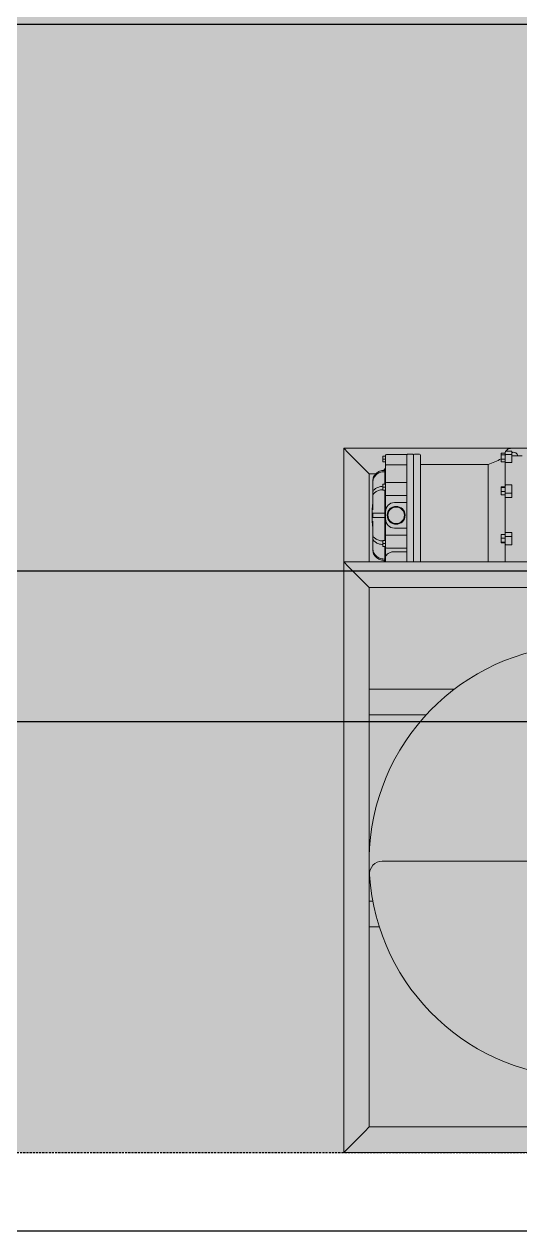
# Model space of a CAD drawing. Header units: centimetres. Extents: x 405564 to 502064, y 46284 to 60634.
# Drawn here: x 485221.6 to 485280, y 55890.3 to 56032.6 of the extents above; entities that cross this region are included whole.
import ezdxf

# ---------------------------------------------------------------- set-up
doc = ezdxf.new("R2010")
doc.units = ezdxf.units.CM
doc.linetypes.add('( Hidden )', pattern=[0.375, 0.25, -0.125])
doc.layers.get('0').update_dxf_attribs({"color": 8, "lineweight": 9})
doc.layers.add('0-KRCN-MİMARİ-220526', color=8, linetype='Continuous', lineweight=9)
doc.layers.add('Visible (ISO)', color=8, linetype='Continuous', lineweight=18)
doc.layers.add('AS_NOT_MIMARI', color=8, linetype='Continuous')
doc.layers.add('AS_TAV', color=8, linetype='Continuous')

# ---------------------------------------------------------------- blocks, each defined once
blk = doc.blocks.new('A$Cdfb98813')
h = blk.add_hatch()
h.set_pattern_fill('ANGLE', color=256)
h.set_pattern_definition([(0, (-482318.783, -59032.118), (0, 6.985), [5.08, -1.905]), (90, (-482318.783, -59032.118), (-6.985, 4e-16), [5.08, -1.905])])
h.paths.add_polyline_path([(2235.14, -683), (325.14, -683), (325.14, -933.01), (2235.14, -933.01)])
h.paths.add_polyline_path([(800, -700), (900, -700), (900, -800), (800, -800)], flags=16)
h.paths.add_polyline_path([(1700, -700), (1800, -700), (1800, -800), (1700, -800)], flags=16)
at = {"linetype": '( Hidden )'}
blk.add_lwpolyline([(2235.14, -683), (325.14, -683), (325.14, -933.01), (2235.14, -933.01)], close=True, dxfattribs=at)
blk.add_lwpolyline([(2235.14, -683), (325.14, -683), (325.14, -933.01), (2235.14, -933.01)], close=True, dxfattribs=at)
at = {"layer": 'AS_TAV'}
for points in [[(1253.08, -800), (1880, -800), (1880, -864.5), (1253.08, -864.5)], [(1880, -882.25), (621, -882.25), (621, -942.25), (1880, -942.25)]]:
    blk.add_lwpolyline(points, close=True, dxfattribs=at)
at = {"layer": 'Visible (ISO)'}
for p, q in [((1409.53, -863.41), (1409.53, -850.01)), ((1409.53, -850.01), (1410.05, -850.53)), ((1409.53, -850.01), (1429.2, -850.01)), ((1410.05, -850.53), (1409.53, -850.01)), ((1412.01, -852.49), (1410.05, -850.53)), ((1410.05, -850.53), (1412.01, -852.49)), ((1428.09, -850.62), (1428.09, -850.79)), ((1428.12, -850.58), (1428.56, -850.58)), ((1428.56, -850.45), (1428.56, -850.8)), ((1429.36, -850.35), (1428.64, -850.35)), ((1431.89, -850.01), (1429.2, -850.01)), ((1429.36, -850.35), (1429.36, -850.75)), ((1414.16, -850.93), (1414.46, -850.93)), ((1414.16, -850.93), (1414.16, -851.27)), ((1414.16, -851.27), (1414.46, -851.27)), ((1414.16, -851.27), (1414.16, -851.61)), ((1414.16, -851.61), (1414.46, -851.61)), ((1414.46, -851.13), (1414.46, -850.83)), ((1414.46, -851.13), (1414.46, -852.05)), ((1414.46, -854.14), (1414.46, -852.05)), ((1416.96, -850.73), (1414.56, -850.73)), ((1416.96, -851.96), (1414.56, -851.96)), ((1416.96, -850.73), (1416.96, -850.82)), ((1416.96, -854.08), (1416.96, -850.82)), ((1417.06, -850.71), (1417.66, -850.71)), ((1417.76, -863.41), (1417.76, -850.81)), ((1417.76, -863.41), (1417.76, -850.81)), ((1417.86, -850.71), (1418.46, -850.71)), ((1418.56, -863.41), (1418.56, -850.81)), ((1418.56, -851.91), (1426.56, -851.91)), ((1426.56, -863.41), (1426.56, -851.91)), ((1426.56, -863.41), (1426.56, -851.91)), ((1428.09, -850.79), (1428.09, -851.26)), ((1428.09, -851.26), (1428.09, -851.56)), ((1428.12, -850.76), (1428.56, -850.76)), ((1428.12, -851.28), (1428.56, -851.28)), ((1428.12, -851.6), (1428.56, -851.6)), ((1428.56, -850.8), (1428.56, -851.74)), ((1428.56, -854.41), (1428.56, -851.74)), ((1429.36, -850.75), (1428.64, -850.75)), ((1429.36, -851.7), (1428.64, -851.7)), ((1429.36, -851.7), (1429.36, -850.75)), ((1429.36, -850.91), (1430.56, -850.91)), ((1412.01, -852.49), (1412.53, -853.01)), ((1412.53, -853.01), (1412.01, -852.49)), ((1412.53, -863.41), (1412.53, -853.01)), ((1412.53, -853.01), (1413.3, -853.01)), ((1414.26, -852.61), (1414.46, -852.61)), ((1414.26, -852.77), (1414.46, -852.77)), ((1414.36, -854.25), (1414.36, -852.41)), ((1414.36, -852.41), (1414.46, -852.41)), ((1412.96, -854), (1412.96, -853.85)), ((1412.96, -855.25), (1412.96, -854)), ((1414.16, -854.25), (1414.46, -854.25)), ((1414.16, -854.25), (1414.16, -854.59)), ((1414.16, -854.59), (1414.46, -854.59)), ((1414.16, -854.59), (1414.16, -854.93)), ((1414.46, -854.34), (1414.46, -854.14)), ((1414.46, -854.34), (1414.46, -854.4)), ((1414.46, -854.89), (1414.46, -854.4)), ((1414.46, -854.89), (1414.46, -855.55)), ((1416.96, -854.04), (1414.56, -854.04)), ((1416.96, -854.08), (1416.96, -854.29)), ((1416.96, -854.35), (1416.96, -854.29)), ((1416.96, -854.35), (1416.96, -854.65)), ((1416.96, -856.41), (1416.96, -854.65)), ((1428.09, -854.6), (1428.09, -854.65)), ((1428.09, -854.65), (1428.09, -855.09)), ((1428.12, -854.56), (1428.56, -854.56)), ((1428.12, -854.61), (1428.56, -854.61)), ((1428.56, -854.41), (1428.56, -855.28)), ((1429.36, -854.31), (1428.64, -854.31)), ((1429.36, -854.31), (1429.36, -855.31)), ((1412.96, -855.65), (1412.96, -855.25)), ((1412.96, -855.65), (1412.96, -857.25)), ((1414.16, -854.93), (1414.46, -854.93)), ((1414.36, -860.89), (1414.36, -854.93)), ((1414.46, -857.46), (1414.46, -855.55)), ((1416.96, -855.58), (1414.56, -855.58)), ((1428.09, -855.09), (1428.09, -855.47)), ((1428.12, -855.09), (1428.56, -855.09)), ((1428.12, -855.51), (1428.56, -855.51)), ((1428.56, -855.28), (1428.56, -855.76)), ((1428.56, -859.96), (1428.56, -855.76)), ((1429.36, -855.31), (1428.64, -855.31)), ((1429.36, -855.8), (1428.64, -855.8)), ((1429.36, -855.8), (1429.36, -855.31)), ((1412.96, -857.25), (1412.97, -857.25)), ((1414.26, -857.66), (1412.96, -857.66)), ((1412.96, -858.16), (1412.96, -857.66)), ((1414.26, -857.66), (1414.46, -857.66)), ((1414.46, -857.46), (1414.46, -858.36)), ((1416.96, -856.41), (1415.51, -856.41)), ((1416.96, -856.51), (1416.96, -856.41)), ((1416.96, -856.51), (1416.96, -857.01)), ((1416.96, -858.82), (1416.96, -857.01)), ((1412.96, -858.16), (1414.26, -858.16)), ((1412.96, -858.58), (1412.97, -858.58)), ((1412.96, -860.18), (1412.96, -858.58)), ((1414.26, -858.16), (1414.46, -858.16)), ((1414.46, -860.28), (1414.46, -858.36)), ((1416.96, -858.82), (1416.96, -859.31)), ((1412.96, -860.58), (1412.96, -860.18)), ((1412.96, -860.58), (1412.96, -861.82)), ((1414.46, -860.28), (1414.46, -860.94)), ((1416.96, -860.25), (1414.56, -860.25)), ((1415.51, -859.41), (1416.96, -859.41)), ((1416.96, -859.41), (1416.96, -859.31)), ((1416.96, -861.17), (1416.96, -859.41)), ((1428.09, -860.22), (1428.09, -860.59)), ((1428.09, -860.59), (1428.09, -861.04)), ((1428.12, -860.18), (1428.56, -860.18)), ((1428.12, -860.59), (1428.56, -860.59)), ((1428.56, -859.96), (1428.56, -860.42)), ((1428.56, -860.42), (1428.56, -861.3)), ((1429.36, -859.92), (1428.64, -859.92)), ((1429.36, -860.39), (1428.64, -860.39)), ((1429.36, -859.92), (1429.36, -860.39)), ((1429.36, -860.39), (1429.36, -861.39)), ((1412.96, -861.98), (1412.96, -861.82)), ((1414.16, -860.89), (1414.16, -861.24)), ((1414.16, -860.89), (1414.46, -860.89)), ((1414.16, -861.24), (1414.46, -861.24)), ((1414.16, -861.24), (1414.16, -861.58)), ((1414.16, -861.58), (1414.46, -861.58)), ((1414.36, -863.41), (1414.36, -861.58)), ((1414.46, -861.43), (1414.46, -860.94)), ((1414.46, -861.43), (1414.46, -861.49)), ((1414.46, -861.69), (1414.46, -861.49)), ((1414.46, -862.78), (1414.46, -861.69)), ((1416.96, -861.79), (1414.56, -861.79)), ((1416.96, -861.17), (1416.96, -861.48)), ((1416.96, -861.54), (1416.96, -861.48)), ((1416.96, -861.54), (1416.96, -861.75)), ((1416.96, -863.17), (1416.96, -861.75)), ((1428.09, -861.04), (1428.09, -861.11)), ((1428.12, -861.07), (1428.56, -861.07)), ((1428.12, -861.15), (1428.56, -861.15)), ((1428.56, -863.41), (1428.56, -861.3)), ((1429.36, -861.39), (1428.64, -861.39)), ((1409.53, -863.41), (1409.53, -933.01)), ((1409.53, -863.41), (1410.05, -863.93)), ((1410.05, -863.93), (1409.53, -863.41)), ((1572.05, -863.41), (1409.53, -863.41)), ((1414.26, -863.06), (1414.46, -863.06)), ((1414.26, -863.22), (1414.46, -863.22)), ((1414.46, -862.78), (1414.46, -863.41)), ((1416.96, -862.2), (1415.51, -862.2)), ((1416.96, -863.19), (1416.96, -863.17)), ((1416.96, -863.32), (1416.96, -863.19)), ((1416.96, -863.41), (1416.96, -863.32)), ((1412.01, -865.89), (1410.05, -863.93)), ((1410.05, -863.93), (1412.01, -865.89)), ((1412.01, -865.89), (1412.53, -866.41)), ((1412.53, -866.41), (1412.01, -865.89)), ((1412.53, -866.41), (1412.53, -930.01)), ((1572.05, -866.41), (1412.53, -866.41)), ((1422.56, -878.41), (1412.53, -878.41)), ((1419.27, -881.41), (1412.53, -881.41)), ((1461.98, -898.69), (1414.07, -898.69)), ((1412.97, -903.41), (1412.53, -903.41)), ((1413.73, -906.41), (1412.53, -906.41)), ((1412.53, -930.01), (1412.01, -930.53)), ((1412.01, -930.53), (1412.53, -930.01)), ((1412.53, -930.01), (1624.53, -930.01)), ((1410.05, -932.49), (1412.01, -930.53)), ((1412.01, -930.53), (1410.05, -932.49)), ((1410.05, -932.49), (1409.53, -933.01)), ((1409.53, -933.01), (1410.05, -932.49)), ((1409.53, -933.01), (1627.53, -933.01))]:
    blk.add_line(p, q, dxfattribs=at)
for radius in [1.06, 0.975]:
    blk.add_circle((1415.71, -857.91), radius, dxfattribs=at)
for centre, radius, start, end in [((1429.2, -850.65), 0.635, 90, 151.6994), ((1429.56, -850.93), 0.455, 1.8906, 116.0968), ((1414.56, -850.83), 0.1, 90, 180), ((1417.06, -850.81), 0.1, 90, 180), ((1417.66, -850.81), 0.1, 0, 90), ((1417.86, -850.81), 0.1, 90, 180), ((1418.46, -850.81), 0.1, 0, 90), ((1423.7, -857.91), 10.83, 149.4898, 150.6942), ((1414.56, -854.14), 0.1, 90, 180), ((1423.7, -857.91), 10.83, 172.209, 187.791), ((1415.51, -857.46), 1.05, 90, 180), ((1415.51, -858.36), 1.05, 180, 270), ((1414.56, -861.69), 0.1, 180, 270), ((1423.7, -857.91), 10.83, 209.3058, 210.5102), ((1438.03, -898.69), 25.5, 3.5833, 176.4167), ((1414.07, -900.19), 1.5, 90, 183.5833), ((1438.03, -898.69), 25.5, 183.5833, 356.4167)]:
    blk.add_arc(centre, radius, start, end, dxfattribs=at)
at = {"layer": 'Visible (ISO)', "extrusion": (0, 0, -1)}
for centre, major_axis, ratio, start_param, end_param in [((1428.12, -850.62), (0, 0.0435), 0.876163, 4.712389, 6.283185), ((1428.64, -850.45), (0, 0.101), 0.793547, 4.712389, 6.283185), ((1428.12, -850.79), (-0.0381, 0), 0.722351, 0, 1.570796), ((1428.12, -851.26), (0.0381, 0), 0.418989, 1.570796, 3.141593), ((1428.12, -851.56), (0, -0.0435), 0.876163, 0, 1.570796), ((1428.64, -850.8), (0.08, 0), 0.594203, 3.141593, 4.712389), ((1428.12, -854.6), (0, 0.0403), 0.945968, 4.712389, 6.283185), ((1428.12, -854.65), (0.0381, 0), 0.930896, 3.141593, 4.712389), ((1428.64, -854.41), (0, 0.0967), 0.827163, 4.712389, 6.283185), ((1428.12, -855.09), (-0.0381, 0), 0.126222, 4.712389, 6.283185), ((1428.12, -855.47), (0, -0.0403), 0.945968, 0, 1.570796), ((1428.64, -855.28), (0.08, 0), 0.427489, 1.570796, 3.141593), ((1428.12, -860.22), (0, 0.041), 0.929366, 4.712389, 6.283185), ((1428.12, -860.59), (0.0381, 0), 0.175146, 3.141593, 4.712389), ((1428.64, -860.42), (0.08, 0), 0.44955, 3.141593, 4.712389), ((1428.12, -861.04), (-0.0381, 0), 0.900856, 4.712389, 6.283185), ((1428.12, -861.11), (0, -0.041), 0.929366, 0, 1.570796), ((1428.64, -861.3), (0, -0.0959), 0.834193, 0, 1.570796)]:
    blk.add_ellipse(centre, major_axis=major_axis, ratio=ratio, start_param=start_param, end_param=end_param, dxfattribs=at)
at = {"layer": 'Visible (ISO)'}
for points, knots in [([(1414.56, -851.96), (1414.55, -851.96), (1414.54, -851.96), (1414.52, -851.97), (1414.51, -851.97), (1414.49, -851.99), (1414.48, -851.99), (1414.47, -852.01), (1414.47, -852.02), (1414.47, -852.03), (1414.46, -852.04), (1414.46, -852.05), (1414.46, -852.05), (1414.46, -852.05)], [0.1745925, 0.1745925, 0.1745925, 0.1745925, 0.2073465, 0.2073465, 0.2429843, 0.2429843, 0.2855204, 0.2855204, 0.3169931, 0.3169931, 0.3491851, 0.3491851, 0.3497292, 0.3497292, 0.3497292, 0.3497292]), ([(1428.64, -851.7), (1428.64, -851.7), (1428.63, -851.7), (1428.61, -851.7), (1428.6, -851.7), (1428.59, -851.71), (1428.58, -851.71), (1428.57, -851.72), (1428.57, -851.72), (1428.57, -851.73), (1428.56, -851.74), (1428.56, -851.74), (1428.56, -851.74), (1428.56, -851.74)], [0.1445042, 0.1445042, 0.1445042, 0.1445042, 0.169297, 0.169297, 0.1968272, 0.1968272, 0.2312173, 0.2312173, 0.2596497, 0.2596497, 0.2890083, 0.2890083, 0.2895245, 0.2895245, 0.2895245, 0.2895245]), ([(1414.26, -852.61), (1414.18, -852.61), (1414.1, -852.62), (1413.93, -852.65), (1413.84, -852.68), (1413.69, -852.74), (1413.62, -852.77), (1413.47, -852.87), (1413.4, -852.92), (1413.29, -853.03), (1413.23, -853.09), (1413.14, -853.23), (1413.09, -853.31), (1413.03, -853.45), (1413.01, -853.53), (1412.97, -853.69), (1412.96, -853.77), (1412.96, -853.85)], [-7.708385, -7.708385, -7.708385, -7.708385, -7.467824, -7.467824, -7.227262, -7.227262, -6.986573, -6.986573, -6.745884, -6.745884, -6.504994, -6.504994, -6.264103, -6.264103, -6.022941, -6.022941, -5.781778, -5.781778, -5.781778, -5.781778]), ([(1412.96, -854), (1412.96, -853.93), (1412.97, -853.84), (1413.01, -853.68), (1413.03, -853.6), (1413.09, -853.46), (1413.14, -853.39), (1413.23, -853.25), (1413.29, -853.18), (1413.4, -853.07), (1413.47, -853.02), (1413.62, -852.93), (1413.69, -852.89), (1413.84, -852.83), (1413.93, -852.81), (1414.1, -852.77), (1414.18, -852.77), (1414.26, -852.77)], [5.781778, 5.781778, 5.781778, 5.781778, 6.022941, 6.022941, 6.264103, 6.264103, 6.504994, 6.504994, 6.745884, 6.745884, 6.986573, 6.986573, 7.227262, 7.227262, 7.467824, 7.467824, 7.708385, 7.708385, 7.708385, 7.708385]), ([(1414.16, -854.49), (1414.11, -854.49), (1414.06, -854.49), (1413.93, -854.51), (1413.84, -854.52), (1413.69, -854.56), (1413.62, -854.58), (1413.47, -854.64), (1413.4, -854.67), (1413.29, -854.74), (1413.23, -854.78), (1413.14, -854.87), (1413.09, -854.91), (1413.03, -855), (1413.01, -855.05), (1412.97, -855.15), (1412.96, -855.2), (1412.96, -855.25)], [0.096994, 0.096994, 0.096994, 0.096994, 0.240562, 0.240562, 0.481123, 0.481123, 0.721812, 0.721812, 0.962501, 0.962501, 1.203392, 1.203392, 1.444282, 1.444282, 1.685445, 1.685445, 1.926607, 1.926607, 1.926607, 1.926607]), ([(1412.96, -855.65), (1412.96, -855.61), (1412.97, -855.55), (1413.01, -855.45), (1413.03, -855.4), (1413.09, -855.32), (1413.14, -855.27), (1413.23, -855.18), (1413.29, -855.14), (1413.4, -855.08), (1413.47, -855.04), (1413.62, -854.99), (1413.69, -854.96), (1413.84, -854.93), (1413.93, -854.91), (1414.06, -854.9), (1414.11, -854.89), (1414.16, -854.89)], [-1.926607, -1.926607, -1.926607, -1.926607, -1.685445, -1.685445, -1.444282, -1.444282, -1.203392, -1.203392, -0.962501, -0.962501, -0.721812, -0.721812, -0.481123, -0.481123, -0.240562, -0.240562, -0.096994, -0.096994, -0.096994, -0.096994]), ([(1414.56, -855.58), (1414.55, -855.58), (1414.54, -855.58), (1414.52, -855.57), (1414.51, -855.57), (1414.49, -855.57), (1414.48, -855.57), (1414.47, -855.56), (1414.47, -855.56), (1414.47, -855.56), (1414.46, -855.55), (1414.46, -855.55), (1414.46, -855.55), (1414.46, -855.55)], [0.1745925, 0.1745925, 0.1745925, 0.1745925, 0.2073465, 0.2073465, 0.2429843, 0.2429843, 0.2855204, 0.2855204, 0.3169931, 0.3169931, 0.349185, 0.349185, 0.3497291, 0.3497291, 0.3497291, 0.3497291]), ([(1428.64, -855.8), (1428.64, -855.8), (1428.63, -855.8), (1428.61, -855.79), (1428.6, -855.79), (1428.59, -855.79), (1428.58, -855.78), (1428.57, -855.78), (1428.57, -855.77), (1428.57, -855.77), (1428.56, -855.76), (1428.56, -855.76), (1428.56, -855.76), (1428.56, -855.76)], [0.1445042, 0.1445042, 0.1445042, 0.1445042, 0.169297, 0.169297, 0.1968272, 0.1968272, 0.2312173, 0.2312173, 0.2596497, 0.2596497, 0.2890083, 0.2890083, 0.2895245, 0.2895245, 0.2895245, 0.2895245]), ([(1414.16, -860.94), (1414.11, -860.94), (1414.06, -860.93), (1413.93, -860.92), (1413.84, -860.9), (1413.69, -860.87), (1413.62, -860.84), (1413.47, -860.78), (1413.4, -860.75), (1413.29, -860.68), (1413.23, -860.64), (1413.14, -860.56), (1413.09, -860.51), (1413.03, -860.43), (1413.01, -860.38), (1412.97, -860.28), (1412.96, -860.22), (1412.96, -860.18)], [0.096994, 0.096994, 0.096994, 0.096994, 0.240562, 0.240562, 0.481123, 0.481123, 0.721812, 0.721812, 0.962501, 0.962501, 1.203392, 1.203392, 1.444282, 1.444282, 1.685445, 1.685445, 1.926607, 1.926607, 1.926607, 1.926607]), ([(1412.96, -860.58), (1412.96, -860.63), (1412.97, -860.68), (1413.01, -860.78), (1413.03, -860.83), (1413.09, -860.92), (1413.14, -860.96), (1413.23, -861.05), (1413.29, -861.09), (1413.4, -861.16), (1413.47, -861.19), (1413.62, -861.25), (1413.69, -861.27), (1413.84, -861.31), (1413.93, -861.32), (1414.06, -861.34), (1414.11, -861.34), (1414.16, -861.34)], [-1.926607, -1.926607, -1.926607, -1.926607, -1.685445, -1.685445, -1.444282, -1.444282, -1.203392, -1.203392, -0.962501, -0.962501, -0.721812, -0.721812, -0.481123, -0.481123, -0.240562, -0.240562, -0.096994, -0.096994, -0.096994, -0.096994]), ([(1414.56, -860.25), (1414.55, -860.25), (1414.54, -860.25), (1414.52, -860.26), (1414.51, -860.26), (1414.49, -860.26), (1414.48, -860.26), (1414.47, -860.27), (1414.47, -860.27), (1414.47, -860.27), (1414.46, -860.27), (1414.46, -860.28), (1414.46, -860.28), (1414.46, -860.28)], [-0.1745925, -0.1745925, -0.1745925, -0.1745925, -0.1418385, -0.1418385, -0.1062007, -0.1062007, -0.0636646, -0.0636646, -0.032192, -0.032192, 0, 0, 0.0005441, 0.0005441, 0.0005441, 0.0005441]), ([(1428.64, -859.92), (1428.64, -859.92), (1428.63, -859.92), (1428.61, -859.92), (1428.6, -859.92), (1428.59, -859.93), (1428.58, -859.93), (1428.57, -859.94), (1428.57, -859.94), (1428.57, -859.95), (1428.56, -859.95), (1428.56, -859.96), (1428.56, -859.96), (1428.56, -859.96)], [-0.1445042, -0.1445042, -0.1445042, -0.1445042, -0.1197113, -0.1197113, -0.0921811, -0.0921811, -0.057791, -0.057791, -0.0293586, -0.0293586, 0, 0, 0.0005162, 0.0005162, 0.0005162, 0.0005162]), ([(1414.26, -863.06), (1414.18, -863.06), (1414.1, -863.06), (1413.93, -863.02), (1413.84, -863), (1413.69, -862.94), (1413.62, -862.9), (1413.47, -862.81), (1413.4, -862.75), (1413.29, -862.65), (1413.23, -862.58), (1413.14, -862.44), (1413.09, -862.37), (1413.03, -862.23), (1413.01, -862.15), (1412.97, -861.98), (1412.96, -861.9), (1412.96, -861.82)], [-7.708385, -7.708385, -7.708385, -7.708385, -7.467824, -7.467824, -7.227262, -7.227262, -6.986573, -6.986573, -6.745884, -6.745884, -6.504994, -6.504994, -6.264103, -6.264103, -6.022941, -6.022941, -5.781778, -5.781778, -5.781778, -5.781778]), ([(1412.96, -861.98), (1412.96, -862.06), (1412.97, -862.14), (1413.01, -862.3), (1413.03, -862.38), (1413.09, -862.52), (1413.14, -862.6), (1413.23, -862.74), (1413.29, -862.8), (1413.4, -862.91), (1413.47, -862.96), (1413.62, -863.05), (1413.69, -863.09), (1413.84, -863.15), (1413.93, -863.18), (1414.1, -863.21), (1414.18, -863.22), (1414.26, -863.22)], [5.781778, 5.781778, 5.781778, 5.781778, 6.022941, 6.022941, 6.264103, 6.264103, 6.504994, 6.504994, 6.745884, 6.745884, 6.986573, 6.986573, 7.227262, 7.227262, 7.467824, 7.467824, 7.708386, 7.708386, 7.708386, 7.708386]), ([(1414.56, -862.6), (1414.54, -862.64), (1414.51, -862.67), (1414.47, -862.73), (1414.46, -862.76), (1414.46, -862.78), (1414.46, -862.78), (1414.46, -862.78)], [-0.4970142, -0.4970142, -0.4970142, -0.4970142, -0.2516268, -0.2516268, 0, 0, 0.0014858, 0.0014858, 0.0014858, 0.0014858]), ([(1415.51, -862.2), (1415.38, -862.2), (1415.24, -862.22), (1414.98, -862.29), (1414.86, -862.35), (1414.69, -862.47), (1414.62, -862.53), (1414.56, -862.6)], [-3.175871, -3.175871, -3.175871, -3.175871, -2.778273, -2.778273, -2.380676, -2.380676, -2.028442, -2.028442, -2.028442, -2.028442]), ([(1412.58, -900.28), (1412.58, -900.28), (1412.58, -900.28), (1412.58, -900.27), (1412.58, -900.27), (1412.58, -900.27), (1412.58, -900.26), (1412.58, -900.25), (1412.58, -900.24), (1412.57, -900.22), (1412.57, -900.22), (1412.57, -900.22), (1412.57, -900.22), (1412.57, -900.21), (1412.57, -900.2), (1412.57, -900.19), (1412.57, -900.18), (1412.57, -900.18), (1412.57, -900.18), (1412.57, -900.17), (1412.57, -900.16), (1412.57, -900.14), (1412.57, -900.14), (1412.57, -900.14), (1412.57, -900.13), (1412.57, -900.12), (1412.57, -900.11), (1412.57, -900.09), (1412.57, -900.09), (1412.57, -900.09), (1412.57, -900.08), (1412.57, -900.07), (1412.56, -900.05), (1412.56, -900.04), (1412.56, -900.03), (1412.56, -900.03), (1412.56, -900.02), (1412.56, -900.01), (1412.56, -899.99), (1412.56, -899.98), (1412.56, -899.95), (1412.56, -899.93), (1412.56, -899.91), (1412.56, -899.9), (1412.56, -899.89), (1412.56, -899.88), (1412.55, -899.87), (1412.55, -899.85), (1412.55, -899.83), (1412.55, -899.82), (1412.55, -899.81), (1412.55, -899.8), (1412.55, -899.78), (1412.55, -899.76), (1412.55, -899.74), (1412.55, -899.73), (1412.55, -899.73), (1412.55, -899.72), (1412.55, -899.67), (1412.54, -899.61), (1412.54, -899.56), (1412.54, -899.55), (1412.54, -899.54), (1412.54, -899.53), (1412.54, -899.47), (1412.54, -899.41), (1412.54, -899.35), (1412.54, -899.34), (1412.54, -899.32), (1412.54, -899.31), (1412.53, -899.29), (1412.53, -899.26), (1412.53, -899.24), (1412.53, -899.22), (1412.53, -899.21), (1412.53, -899.2), (1412.53, -899.17), (1412.53, -899.14), (1412.53, -899.12), (1412.53, -899.1), (1412.53, -899.09), (1412.53, -899.08), (1412.53, -899.05), (1412.53, -899.02), (1412.53, -898.99), (1412.53, -898.98), (1412.53, -898.97), (1412.53, -898.95), (1412.53, -898.92), (1412.53, -898.89), (1412.53, -898.86), (1412.53, -898.85), (1412.53, -898.84), (1412.53, -898.83), (1412.53, -898.79), (1412.53, -898.76), (1412.53, -898.73), (1412.53, -898.69), (1412.53, -898.64), (1412.53, -898.6), (1412.53, -898.58), (1412.53, -898.57), (1412.53, -898.56), (1412.53, -898.48), (1412.53, -898.4), (1412.53, -898.31), (1412.53, -898.3), (1412.53, -898.29), (1412.53, -898.28), (1412.53, -898.24), (1412.53, -898.21), (1412.53, -898.17), (1412.53, -898.12), (1412.54, -898.07), (1412.54, -898.02), (1412.54, -898.01), (1412.54, -898), (1412.54, -897.99), (1412.54, -897.9), (1412.54, -897.81), (1412.55, -897.71), (1412.55, -897.71), (1412.55, -897.7), (1412.55, -897.7), (1412.55, -897.6), (1412.55, -897.5), (1412.56, -897.41), (1412.56, -897.4), (1412.56, -897.4), (1412.56, -897.4), (1412.57, -897.3), (1412.57, -897.2), (1412.58, -897.09)], [0, 0, 0, 0, 0.00292601, 0.00292601, 0.00292601, 0.00304573, 0.00304573, 0.00304573, 0.00587225, 0.00587225, 0.00587225, 0.00609147, 0.00609147, 0.00609147, 0.00735285, 0.00735285, 0.00735285, 0.00761434, 0.00761434, 0.00761434, 0.00883706, 0.00883706, 0.00883706, 0.0091372, 0.0091372, 0.0091372, 0.01032484, 0.01032484, 0.01032484, 0.01066007, 0.01066007, 0.01066007, 0.01181581, 0.01181581, 0.01181581, 0.01218294, 0.01218294, 0.01218294, 0.01331028, 0.01331028, 0.01331028, 0.01480784, 0.01480784, 0.01480784, 0.01522867, 0.01522867, 0.01522867, 0.01630848, 0.01630848, 0.01630848, 0.01675154, 0.01675154, 0.01675154, 0.01781366, 0.01781366, 0.01781366, 0.01827441, 0.01827441, 0.01827441, 0.02083542, 0.02083542, 0.02083542, 0.02132014, 0.02132014, 0.02132014, 0.02387609, 0.02387609, 0.02387609, 0.02436587, 0.02436587, 0.02436587, 0.02540331, 0.02540331, 0.02540331, 0.02588874, 0.02588874, 0.02588874, 0.02693433, 0.02693433, 0.02693433, 0.02741161, 0.02741161, 0.02741161, 0.02847116, 0.02847116, 0.02847116, 0.02893448, 0.02893448, 0.02893448, 0.03001075, 0.03001075, 0.03001075, 0.03045734, 0.03045734, 0.03045734, 0.03155464, 0.03155464, 0.03155464, 0.03310212, 0.03310212, 0.03310212, 0.03350308, 0.03350308, 0.03350308, 0.03620871, 0.03620871, 0.03620871, 0.03654881, 0.03654881, 0.03654881, 0.03776753, 0.03776753, 0.03776753, 0.03932958, 0.03932958, 0.03932958, 0.03959455, 0.03959455, 0.03959455, 0.04245762, 0.04245762, 0.04245762, 0.04264028, 0.04264028, 0.04264028, 0.04559181, 0.04559181, 0.04559181, 0.04568602, 0.04568602, 0.04568602, 0.04873175, 0.04873175, 0.04873175, 0.04873175])]:
    blk.add_open_spline(points, degree=3, knots=knots, dxfattribs=at)
blk.add_open_spline([(1428.09, -851.25), (1427.59, -851.5), (1427.08, -851.72), (1426.56, -851.91)], degree=3, dxfattribs=at)
blk = doc.blocks.new('A$C6A10306C')
at = {"layer": 'AS_NOT_MIMARI'}
blk.add_blockref('A$Cdfb98813', (13285.68, -3801.45), dxfattribs=at)

msp = doc.modelspace()

# ---------------------------------------------------------------- block references
at = {"layer": '0-KRCN-MİMARİ-220526'}
msp.add_blockref('A$C6A10306C', (470564.07, 60634.02), dxfattribs=at)

doc.saveas('drawing.dxf')
